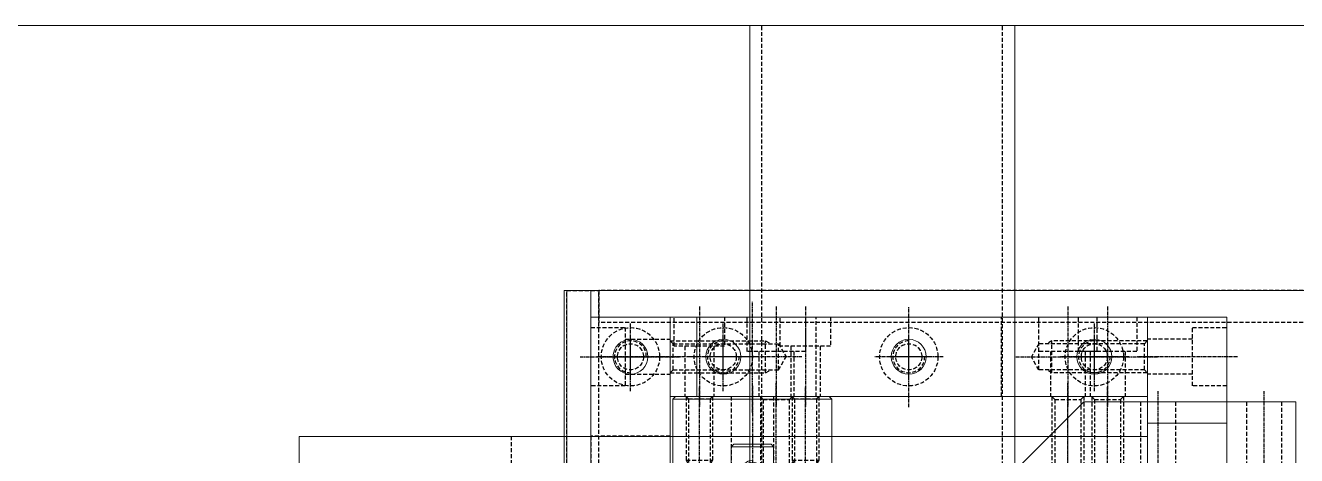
# Model space of a CAD drawing. Header units: millimetres. Extents: x -32759 to 129432, y 390 to 54305.
# Drawn here: x 29406.4 to 29646.1, y 24825.8 to 24906.9 of the extents above; entities that cross this region are included whole.
import ezdxf

# ---------------------------------------------------------------- set-up
doc = ezdxf.new("R2010")
doc.units = ezdxf.units.MM
doc.linetypes.add('CENTER', pattern=[2, 1.25, -0.25, 0.25, -0.25])
doc.linetypes.add('HIDDEN', pattern=[0.375, 0.25, -0.125])
doc.layers.add('_BODY', color=7, linetype='Continuous', lineweight=13)
doc.layers.add('CL', color=1, linetype='CENTER')
doc.layers.add('HL', color=2, linetype='HIDDEN')

# ---------------------------------------------------------------- blocks, each defined once
blk = doc.blocks.new('y8ll')
at = {"ltscale": 0.5}
blk.add_line((206532.54, 29889.07), (205707.54, 29889.07), dxfattribs=at)
blk = doc.blocks.new('78544')
at = {"color": 0, "rotation": 90}
blk.add_blockref('y8ll', (221328.38, -183563.49), dxfattribs=at)
blk = doc.blocks.new('T7ETT')
at = {"ltscale": 0.5}
blk.add_line((208158.87, 18593.09), (206535.87, 18593.09), dxfattribs=at)
blk = doc.blocks.new('567W55')
at = {"ltscale": 0.5}
blk.add_line((193528.82, 20177.46), (193528.82, 19729.46), dxfattribs=at)
blk = doc.blocks.new('574534')
at = {"rotation": 90}
blk.add_blockref('T7ETT', (212121.92, -187231.41), dxfattribs=at)
blk.add_blockref('567W55', (0, 0))
at = {"color": 0, "rotation": 90}
blk.add_blockref('y8ll', (223417.89, -186403.08), dxfattribs=at)
blk = doc.blocks.new('56U43W43')
at = {"ltscale": 0.5}
blk.add_line((206942.87, 18218.89), (206542.87, 18218.89), dxfattribs=at)
blk = doc.blocks.new('473232')
at = {"ltscale": 0.5}
for p, q in [((206922.87, 18218.89), (206542.87, 18218.89)), ((206922.87, 18218.89), (206922.87, 18168.89)), ((206542.87, 18168.89), (206922.87, 18168.89))]:
    blk.add_line(p, q, dxfattribs=at)
at = {"layer": 'HL', "ltscale": 3}
for p, q in [((206542.87, 18216.59), (206922.87, 18216.59)), ((206542.87, 18171.19), (206922.87, 18171.19))]:
    blk.add_line(p, q, dxfattribs=at)
blk = doc.blocks.new('43w2')
at = {"layer": 'HL', "ltscale": 3}
for p, q in [((202691.45, 17160.36), (202691.45, 17166.36)), ((202691.45, 17166.36), (202879.45, 17166.36)), ((202879.45, 17160.36), (202879.45, 17166.36)), ((202691.45, 17160.36), (202879.45, 17160.36))]:
    blk.add_line(p, q, dxfattribs=at)
blk = doc.blocks.new('564wt')
at = {"layer": 'HL', "ltscale": 3}
for p, q in [((202139.17, 17166.36), (202499.17, 17166.36)), ((202499.17, 17160.36), (202499.17, 17166.36)), ((202139.17, 17160.36), (202499.17, 17160.36))]:
    blk.add_line(p, q, dxfattribs=at)
blk = doc.blocks.new('65UWRT56')
at = {"ltscale": 0.5}
for p, q in [((202499.17, 17587.61), (202139.17, 17587.61)), ((202499.17, 17387.61), (202499.17, 17587.61))]:
    blk.add_line(p, q, dxfattribs=at)
blk = doc.blocks.new('7ETE54')
at = {"xscale": -1, "rotation": 180}
blk.add_blockref('564wt', (0, 35287.12), dxfattribs=at)
blk.add_blockref('65UWRT56', (0, 539.16))
at = {"rotation": 90}
blk.add_blockref('43w2', (219659.53, -184758.68), dxfattribs=at)
blk = doc.blocks.new('56E4T3')
at = {"rotation": 90}
blk.add_blockref('56U43W43', (217218.62, -187134.18), dxfattribs=at)
for name, p in [('7ETE54', (-3549.45, 1516.42)), ('473232', (-7923.14, 1389.8))]:
    blk.add_blockref(name, p)
blk = doc.blocks.new('e4ter')
at = {"layer": 'CL', "ltscale": 0.5}
blk.add_line((231586.49, 52130.68), (231602.49, 52130.68), dxfattribs=at)
at = {"layer": 'HL', "ltscale": 3}
for p, q in [((231588.49, 52134.68), (231592.89, 52134.68)), ((231592.89, 52134.68), (231592.89, 52126.68)), ((231592.89, 52132.93), (231600.49, 52132.93)), ((231592.89, 52128.43), (231600.49, 52128.43)), ((231592.89, 52126.68), (231588.49, 52126.68))]:
    blk.add_line(p, q, dxfattribs=at)
blk = doc.blocks.new('yioryry')
at = {"layer": 'CL', "ltscale": 0.5}
blk.add_line((235467.11, 50667.86), (235485.11, 50667.86), dxfattribs=at)
at = {"layer": 'HL', "ltscale": 3}
for p, q in [((235469.11, 50671.16), (235483.11, 50671.16)), ((235469.11, 50664.56), (235483.11, 50664.56))]:
    blk.add_line(p, q, dxfattribs=at)
blk = doc.blocks.new('6e54')
at = {"ltscale": 0.5}
for p, q in [((235176.91, 50206.73), (235178.91, 50208.73)), ((235178.91, 50208.73), (235190.91, 50208.73)), ((235190.91, 50208.73), (235192.91, 50206.73)), ((235176.91, 50142.73), (235176.91, 50206.73)), ((235192.91, 50203.73), (235192.91, 50206.73)), ((235188.91, 50178.73), (235188.91, 50203.73)), ((235188.91, 50203.73), (235192.91, 50203.73)), ((235192.91, 50178.73), (235188.91, 50178.73)), ((235192.91, 50178.73), (235192.91, 50124.73)), ((235176.91, 50148.73), (235192.91, 50148.73)), ((235162.91, 50128.73), (235176.91, 50142.73)), ((235176.91, 50143.73), (235192.91, 50143.73)), ((235162.91, 50128.73), (235162.91, 50088.73)), ((235189.91, 50121.73), (235192.91, 50124.73)), ((235176.91, 50121.73), (235176.91, 50116.73)), ((235176.91, 50121.73), (235189.91, 50121.73)), ((235181.91, 50116.73), (235176.91, 50116.73)), ((235181.91, 50116.73), (235181.91, 50088.73)), ((235162.91, 50088.73), (235181.91, 50088.73))]:
    blk.add_line(p, q, dxfattribs=at)
at = {"layer": 'HL', "ltscale": 3}
blk.add_line((235176.91, 50116.73), (235176.91, 50088.73), dxfattribs=at)
for name, p in [('e4ter', (3588.42, -1931.96)), ('e4ter', (3588.42, -1946.96)), ('yioryry', (-306.2, -553.13)), ('yioryry', (-306.2, -573.13))]:
    blk.add_blockref(name, p)
blk = doc.blocks.new('67irtey')
at = {"xscale": -1}
blk.add_blockref('6e54', (467139.16, 2726.09), dxfattribs=at)
blk = doc.blocks.new('68w3rwt')
at = {"color": 1}
blk.add_blockref('67irtey', (-16161.78, 1883.77), dxfattribs=at)
blk = doc.blocks.new('ytuwer5')
at = {"ltscale": 0.5}
for p, q in [((233422.41, 31051.56), (233422.41, 30946.56)), ((233582.41, 31051.56), (233422.41, 31051.56)), ((233582.41, 31051.56), (233582.41, 30946.56))]:
    blk.add_line(p, q, dxfattribs=at)
at = {"layer": 'HL', "ltscale": 3}
for p, q in [((233527.41, 31051.56), (233527.41, 30946.56)), ((233542.41, 31051.56), (233542.41, 30946.56))]:
    blk.add_line(p, q, dxfattribs=at)
blk = doc.blocks.new('78WR6')
at = {"layer": 'CL', "ltscale": 0.5}
blk.add_line((234761, 32472.1), (234742, 32472.1), dxfattribs=at)
at = {"layer": 'HL', "ltscale": 3}
for p, q in [((234752.5, 32466.6), (234752.5, 32477.6)), ((234752.5, 32477.6), (234759, 32477.6)), ((234752.5, 32475.4), (234744, 32475.4)), ((234752.5, 32468.8), (234744, 32468.8)), ((234759, 32466.6), (234752.5, 32466.6))]:
    blk.add_line(p, q, dxfattribs=at)
blk = doc.blocks.new('578RQ')
at = {"ltscale": 0.5}
for p, q in [((232730.33, 30852.34), (233080.33, 30852.34)), ((233060.33, 30837.34), (233060.33, 30852.34)), ((233080.33, 30837.34), (233080.33, 30852.34)), ((232730.33, 30837.34), (233080.33, 30837.34))]:
    blk.add_line(p, q, dxfattribs=at)
at = {"rotation": 270}
blk.add_blockref('78WR6', (200600.73, 265596.34), dxfattribs=at)
blk = doc.blocks.new('6R6YRW')
at = {"layer": 'CL', "ltscale": 0.5}
blk.add_line((234693.52, 32487.6), (234666.72, 32487.6), dxfattribs=at)
at = {"layer": 'HL', "ltscale": 3}
for p, q in [((234668.72, 32490.6), (234669.26, 32490.06)), ((234668.72, 32490.6), (234686.72, 32490.6)), ((234669.26, 32490.06), (234669.26, 32485.15)), ((234669.26, 32490.06), (234689.17, 32490.06)), ((234686.72, 32490.6), (234686.72, 32484.6)), ((234686.72, 32490.6), (234687.65, 32490.06)), ((234689.17, 32490.06), (234689.17, 32485.15)), ((234689.17, 32490.06), (234690.59, 32487.6)), ((234689.17, 32485.15), (234690.59, 32487.6)), ((234668.72, 32484.6), (234669.26, 32485.15)), ((234668.72, 32484.6), (234686.72, 32484.6)), ((234669.26, 32485.15), (234689.17, 32485.15)), ((234686.72, 32484.6), (234687.65, 32485.15))]:
    blk.add_line(p, q, dxfattribs=at)
blk = doc.blocks.new('56wrerwr')
at = {"ltscale": 0.5}
for p, q in [((232745.33, 30679.97), (233065.33, 30679.97)), ((233065.33, 30679.97), (233065.33, 30664.97)), ((232745.33, 30664.97), (233065.33, 30664.97))]:
    blk.add_line(p, q, dxfattribs=at)
at = {"xscale": -1, "rotation": 359.9999979828643}
blk.add_blockref('6R6YRW', (467734.04, -1815.14), dxfattribs=at)
blk = doc.blocks.new('9orerewr')
at = {"layer": 'CL', "ltscale": 0.5}
blk.add_line((234343.85, 30892.26), (234320.41, 30892.26), dxfattribs=at)
at = {"layer": 'HL', "ltscale": 3}
for p, q in [((234322.91, 30895.26), (234323.45, 30894.71)), ((234322.91, 30895.26), (234337.91, 30895.26)), ((234323.45, 30894.71), (234323.45, 30889.8)), ((234323.45, 30894.71), (234340.37, 30894.71)), ((234337.91, 30895.26), (234337.91, 30889.26)), ((234337.91, 30895.26), (234338.85, 30894.71)), ((234340.37, 30894.71), (234340.37, 30889.8)), ((234340.37, 30894.71), (234341.79, 30892.26)), ((234340.37, 30889.8), (234341.79, 30892.26)), ((234322.91, 30889.26), (234323.45, 30889.8)), ((234323.45, 30889.8), (234340.37, 30889.8)), ((234337.91, 30889.26), (234338.85, 30889.8)), ((234322.91, 30889.26), (234337.91, 30889.26))]:
    blk.add_line(p, q, dxfattribs=at)
blk = doc.blocks.new('RTYWRQ')
at = {"ltscale": 0.5}
for p, q in [((232745.33, 30570.9), (232745.33, 30480.9)), ((232745.33, 30570.9), (232865.33, 30570.9)), ((232745.33, 30480.9), (232770.33, 30480.9))]:
    blk.add_line(p, q, dxfattribs=at)
for p in [(-1577.58, -341.35), (-1577.58, -396.35)]:
    blk.add_blockref('9orerewr', p)
blk = doc.blocks.new('i8etewt')
at = {"layer": 'CL', "ltscale": 0.5}
for p, q in [((233138.37, 30670.9), (233138.37, 30662.9)), ((233134.37, 30666.9), (233142.37, 30666.9))]:
    blk.add_line(p, q, dxfattribs=at)
at = {"layer": 'HL', "ltscale": 3}
blk.add_circle((233138.37, 30666.9), 2.46, dxfattribs=at)
blk.add_arc((233138.37, 30666.9), 3, 270, 180, dxfattribs=at)
blk = doc.blocks.new('6854QRR')
at = {"ltscale": 0.5}
for p, q in [((232730.33, 30315.87), (233080.33, 30315.87)), ((233080.33, 30300.87), (233080.33, 30315.87)), ((232730.33, 30300.87), (233080.33, 30300.87))]:
    blk.add_line(p, q, dxfattribs=at)
at = {"layer": 'HL', "ltscale": 3}
blk.add_line((233057.83, 30300.87), (233057.83, 30315.87), dxfattribs=at)
at = {"rotation": 90}
blk.add_blockref('78WR6', (265544.93, -204443.12), dxfattribs=at)
blk.add_blockref('i8etewt', (-65.54, -358.52))
blk = doc.blocks.new('56u3q')
at = {"layer": 'CL', "ltscale": 0.5}
blk.add_line((234316.13, 30912.3), (234297.13, 30912.3), dxfattribs=at)
at = {"layer": 'HL', "ltscale": 3}
for p, q in [((234308.63, 30907.55), (234308.63, 30917.05)), ((234308.63, 30917.05), (234314.13, 30917.05)), ((234308.63, 30915.05), (234299.13, 30915.05)), ((234308.63, 30909.55), (234299.13, 30909.55)), ((234314.13, 30907.55), (234308.63, 30907.55))]:
    blk.add_line(p, q, dxfattribs=at)
blk = doc.blocks.new('iprtewqr')
at = {"layer": 'CL', "ltscale": 0.5}
for p, q in [((232893.95, 31479.3), (232893.95, 31471.3)), ((232889.95, 31475.3), (232897.95, 31475.3))]:
    blk.add_line(p, q, dxfattribs=at)
at = {"layer": 'HL', "ltscale": 3}
blk.add_circle((232893.95, 31475.3), 2.46, dxfattribs=at)
blk.add_arc((232893.95, 31475.3), 3, 270, 180, dxfattribs=at)
blk = doc.blocks.new('678WRWRW')
at = {"layer": 'CL', "ltscale": 0.5}
blk.add_line((233401.99, 29460.89), (233382.99, 29460.89), dxfattribs=at)
at = {"layer": 'HL', "ltscale": 3}
for p, q in [((233399.99, 29478.39), (233384.99, 29478.39)), ((233399.99, 29443.39), (233384.99, 29443.39))]:
    blk.add_line(p, q, dxfattribs=at)
blk = doc.blocks.new('57UEQR')
at = {"ltscale": 0.5}
for p, q in [((232338.6, 30402.68), (232338.6, 30417.68)), ((232338.6, 30417.68), (232428.6, 30417.68)), ((232423.6, 30402.68), (232423.6, 30417.68)), ((232428.6, 30402.68), (232428.6, 30417.68)), ((232338.6, 30402.68), (232428.6, 30402.68))]:
    blk.add_line(p, q, dxfattribs=at)
at = {"layer": 'CL', "ltscale": 0.5}
blk.add_line((232413.1, 30420.68), (232413.1, 30399.68), dxfattribs=at)
for name, p, rotation in [('78WR6', (199874, 265161.68), 270), ('78WR6', (199881.5, 265161.68), 270), ('678WRWRW', (261844.49, -202982.31), 90), ('56u3q', (201490.8, 264716.8), 270), ('78WR6', (199936.5, 265161.68), 270), ('56u3q', (201510.8, 264716.8), 270)]:
    blk.add_blockref(name, p, dxfattribs=dict(rotation=rotation))
for name, p in [('6R6YRW', (-2330.11, -2077.42)), ('iprtewqr', (-545.35, -1065.12)), ('iprtewqr', (-510.35, -1065.12)), ('iprtewqr', (-475.35, -1065.12))]:
    blk.add_blockref(name, p)
at = {"xscale": -1}
blk.add_blockref('6R6YRW', (467097.32, -2077.42), dxfattribs=at)
blk = doc.blocks.new('uigrwww')
at = {"layer": 'CL', "ltscale": 0.5}
blk.add_line((202447.73, 32410.02), (202427.73, 32410.02), dxfattribs=at)
at = {"layer": 'HL', "ltscale": 3}
for p, q in [((202429.73, 32412.52), (202430.16, 32412.09)), ((202429.73, 32412.52), (202441.73, 32412.52)), ((202441.73, 32412.52), (202441.73, 32407.52)), ((202441.73, 32412.52), (202442.48, 32412.09)), ((202430.16, 32412.09), (202430.16, 32407.96)), ((202430.16, 32412.09), (202443.79, 32412.09)), ((202443.79, 32412.09), (202443.79, 32407.96)), ((202443.79, 32412.09), (202444.99, 32410.02)), ((202443.79, 32407.96), (202444.99, 32410.02)), ((202429.73, 32407.52), (202430.16, 32407.96)), ((202429.73, 32407.52), (202441.73, 32407.52)), ((202430.16, 32407.96), (202443.79, 32407.96)), ((202441.73, 32407.52), (202442.48, 32407.96))]:
    blk.add_line(p, q, dxfattribs=at)
blk = doc.blocks.new('69RYEY')
at = {"layer": 'CL', "ltscale": 0.5}
blk.add_line((233175.96, 32426.17), (233199.96, 32426.17), dxfattribs=at)
at = {"layer": 'HL', "ltscale": 3}
for p, q in [((233177.96, 32430.17), (233197.96, 32430.17)), ((233177.96, 32422.17), (233197.96, 32422.17))]:
    blk.add_line(p, q, dxfattribs=at)
blk = doc.blocks.new('67IRYE')
at = {"ltscale": 0.5}
blk.add_circle((234803.91, 32498.7), 1.62, dxfattribs=at)
at = {"color": 1, "ltscale": 0.5}
blk.add_arc((234803.91, 32498.7), 2, 270, 180, dxfattribs=at)
at = {"layer": 'CL', "ltscale": 0.5}
for p, q in [((234803.91, 32501.7), (234803.91, 32495.7)), ((234800.91, 32498.7), (234806.91, 32498.7))]:
    blk.add_line(p, q, dxfattribs=at)
blk = doc.blocks.new('8WRWRT')
at = {"ltscale": 0.5}
for p, q in [((233177.96, 32440.67), (233178.46, 32441.17)), ((233178.46, 32441.17), (233197.46, 32441.17)), ((233178.46, 32441.17), (233178.46, 32411.17)), ((233197.46, 32441.17), (233197.96, 32440.67)), ((233197.46, 32411.17), (233197.46, 32441.17)), ((233177.96, 32440.67), (233177.96, 32411.67)), ((233197.96, 32440.67), (233197.96, 32411.67)), ((233177.96, 32411.67), (233178.46, 32411.17)), ((233178.46, 32411.17), (233197.46, 32411.17)), ((233197.46, 32411.17), (233197.96, 32411.67))]:
    blk.add_line(p, q, dxfattribs=at)
for name, p in [('uigrwww', (30748.24, 26.15)), ('69RYEY', (0, 0)), ('67IRYE', (-1611.94, -72.53)), ('uigrwww', (30748.24, 6.15))]:
    blk.add_blockref(name, p)
blk = doc.blocks.new('763QR')
at = {"ltscale": 0.5}
blk.add_circle((234260.7, 29612.14), 3.3, dxfattribs=at)
at = {"layer": 'CL', "ltscale": 0.5}
for p, q in [((234260.7, 29605.64), (234260.7, 29618.64)), ((234254.2, 29612.14), (234267.2, 29612.14))]:
    blk.add_line(p, q, dxfattribs=at)
at = {"layer": 'HL', "ltscale": 3}
blk.add_circle((234260.7, 29612.14), 5.5, dxfattribs=at)
blk = doc.blocks.new('678W4TRW3R3')
at = {"ltscale": 0.5}
for p, q in [((233085.33, 29093.54), (232725.33, 29093.54)), ((233085.33, 29093.54), (233085.33, 28893.54)), ((233085.33, 29088.54), (232725.33, 29088.54))]:
    blk.add_line(p, q, dxfattribs=at)
for p in [(-1187.87, -531.1), (-1187.87, -548.6), (-1187.87, -583.6), (-1187.87, -618.6)]:
    blk.add_blockref('763QR', p)
blk = doc.blocks.new('57EQ32')
at = {"xscale": -1, "rotation": 270.0000004202167}
blk.add_blockref('ytuwer5', (200078.19, -202871.99), dxfattribs=at)
for name, p in [('678W4TRW3R3', (-1928.08, 1566.88)), ('6854QRR', (-1928.08, 339.54)), ('56wrerwr', (-1928.08, -114.55)), ('578RQ', (-1928.08, -301.93))]:
    blk.add_blockref(name, p)
at = {"xscale": -1}
for name, p in [('RTYWRQ', (463882.58, 69.51)), ('8WRWRT', (464315.21, -1801.25))]:
    blk.add_blockref(name, p, dxfattribs=at)
at = {"rotation": 90}
blk.add_blockref('57UEQR', (261554.93, -201788.18), dxfattribs=at)
blk = doc.blocks.new('t7irteyww')
at = {"ltscale": 0.5}
for p, q in [((232540.91, 32534.68), (232541.41, 32535.18)), ((232540.91, 32534.68), (232540.91, 32527.68)), ((232541.41, 32535.18), (232551.91, 32535.18)), ((232541.41, 32535.18), (232541.41, 32527.18)), ((232551.91, 32536.18), (232551.91, 32526.18)), ((232551.91, 32536.18), (232631.91, 32536.18)), ((232631.91, 32536.18), (232631.91, 32526.18)), ((232631.91, 32535.18), (232642.41, 32535.18)), ((232642.91, 32534.68), (232642.41, 32535.18)), ((232642.41, 32535.18), (232642.41, 32527.18)), ((232642.91, 32534.68), (232642.91, 32527.68)), ((232540.91, 32527.68), (232541.41, 32527.18)), ((232642.41, 32527.18), (232642.91, 32527.68)), ((232541.41, 32527.18), (232551.91, 32527.18)), ((232551.91, 32526.18), (232631.91, 32526.18)), ((232631.91, 32527.18), (232642.41, 32527.18))]:
    blk.add_line(p, q, dxfattribs=at)
at = {"layer": 'CL', "ltscale": 0.5}
blk.add_line((232644.91, 32531.18), (232538.91, 32531.18), dxfattribs=at)
blk = doc.blocks.new('7RQQQ')
blk.add_blockref('t7irteyww', (1048.49, 1323.04))
blk = doc.blocks.new('utoiol')
at = {"ltscale": 0.5}
for p, q in [((208573.427, 29481.257), (208923.427, 29481.257)), ((208923.427, 29466.257), (208923.427, 29481.257)), ((208573.427, 29466.257), (208923.427, 29466.257))]:
    blk.add_line(p, q, dxfattribs=at)
for name, p in [('57EQ32', (-22228.821, -1174.162)), ('7RQQQ', (-24791.979, -4403.469))]:
    blk.add_blockref(name, p)
blk = doc.blocks.new('y8e5ey')
at = {"rotation": 90}
for name, p in [('78544', (120364.948, -179805.35)), ('574534', (117525.357, -181894.861)), ('56E4T3', (117204.583, -187365.762))]:
    blk.add_blockref(name, p, dxfattribs=at)
at = {"color": 0, "rotation": 90}
blk.add_blockref('68w3rwt', (152397.482, -204251.514), dxfattribs=at)
at = {"rotation": 90}
blk.add_blockref('utoiol', (127047.152, -197344.467), dxfattribs=at)
blk = doc.blocks.new('1')
at = {"color": 6}
blk.add_blockref('y8e5ey', (-86090.027, -6800.077), dxfattribs=at)
blk = doc.blocks.new('sdfgsdfgcxvxbxcv')
blk.add_blockref('1', (266381.038, 132792.991))

msp = doc.modelspace()

# ---------------------------------------------------------------- block references
at = {"layer": '_BODY'}
msp.add_blockref('sdfgsdfgcxvxbxcv', (-248343.91, -112719.97), dxfattribs=at)

doc.saveas('drawing.dxf')
